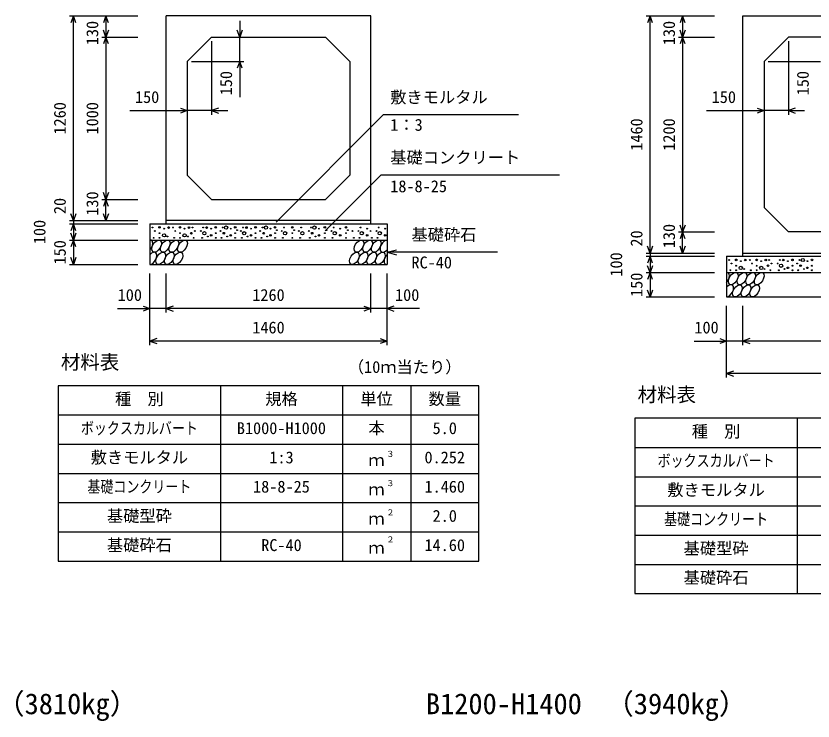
# Model space of a CAD drawing. Units: millimetres, scale not verified. Extents: x -25170 to 75630, y 0 to 35640.
# Drawn here: x 55985 to 60892, y 22551 to 26892 of the extents above; entities that cross this region are included whole.
import ezdxf
from ezdxf.enums import TextEntityAlignment as Align

# ---------------------------------------------------------------- set-up
doc = ezdxf.new("R2010")
doc.units = ezdxf.units.MM
doc.header["$LTSCALE"] = 60
for name, color, linetype, lineweight in [('DIM', 7, 'Continuous', 25), ('HATCH', 6, 'Continuous', 25), ('HYO', 3, 'Continuous', 25), ('HYO2', 4, 'Continuous', 25), ('OUTLINE', 3, 'Continuous', 25), ('TXT', 7, 'Continuous', 25)]:
    doc.layers.add(name, color=color, linetype=linetype, lineweight=lineweight)
doc.styles.add('ＭＳ ゴシック', font='')
doc.styles.get('ＭＳ ゴシック').set_extended_font_data('MS Gothic')

msp = doc.modelspace()

# ---------------------------------------------------------------- linework, layer by layer
at = {"layer": 'DIM'}
for p, q in [((56313.88, 26891.89), (56734.98, 26891.89)), ((56338.88, 26891.89), (56323.49, 26849.6)), ((56338.88, 25631.89), (56338.88, 26891.89)), ((56354.27, 26849.6), (56338.88, 26891.89)), ((56538.88, 26891.89), (56523.49, 26849.6)), ((56538.88, 26891.89), (56538.88, 26761.89)), ((56554.27, 26849.6), (56538.88, 26891.89)), ((59863.88, 26891.89), (60284.98, 26891.89)), ((59888.88, 26891.89), (59873.49, 26849.6)), ((59888.88, 25431.89), (59888.88, 26891.89)), ((59904.27, 26849.6), (59888.88, 26891.89)), ((60088.88, 26891.89), (60073.49, 26849.6)), ((60088.88, 26891.89), (60088.88, 26761.89)), ((60104.27, 26849.6), (60088.88, 26891.89)), ((57362.46, 26861.89), (57362.46, 26761.89)), ((56538.88, 26761.89), (56523.49, 26804.17)), ((56554.27, 26804.17), (56538.88, 26761.89)), ((57362.46, 26761.89), (57347.07, 26804.17)), ((57377.85, 26804.17), (57362.46, 26761.89)), ((60088.88, 26761.89), (60073.49, 26804.17)), ((60104.27, 26804.17), (60088.88, 26761.89)), ((56513.88, 26761.89), (56734.98, 26761.89)), ((56538.88, 26761.89), (56523.49, 26719.6)), ((56538.88, 26761.89), (56538.88, 25761.89)), ((56554.27, 26719.6), (56538.88, 26761.89)), ((57362.46, 26611.89), (57362.46, 26761.89)), ((60063.88, 26761.89), (60284.98, 26761.89)), ((60088.88, 26761.89), (60073.49, 26719.6)), ((60088.88, 26761.89), (60088.88, 25561.89)), ((60104.27, 26719.6), (60088.88, 26761.89)), ((57189.98, 26736.89), (57189.98, 26283.87)), ((60739.98, 26736.89), (60739.98, 26283.87)), ((57064.98, 26611.89), (57387.46, 26611.89)), ((57362.46, 26611.89), (57347.07, 26569.6)), ((57377.85, 26569.6), (57362.46, 26611.89)), ((57362.46, 26611.89), (57362.46, 26391.01)), ((60614.98, 26611.89), (60937.46, 26611.89)), ((56685.88, 26308.87), (57039.98, 26308.87)), ((56997.7, 26324.26), (57039.98, 26308.87)), ((57039.98, 26308.87), (56997.7, 26293.48)), ((57189.98, 26308.87), (57039.98, 26308.87)), ((57232.27, 26324.26), (57189.98, 26308.87)), ((57189.98, 26308.87), (57289.98, 26308.87)), ((57189.98, 26308.87), (57232.27, 26293.48)), ((60235.88, 26308.87), (60589.98, 26308.87)), ((60547.7, 26324.26), (60589.98, 26308.87)), ((60589.98, 26308.87), (60547.7, 26293.48)), ((60739.98, 26308.87), (60589.98, 26308.87)), ((60782.27, 26324.26), (60739.98, 26308.87)), ((60739.98, 26308.87), (60839.98, 26308.87)), ((60739.98, 26308.87), (60782.27, 26293.48)), ((57586.2, 25622.55), (58246.48, 26282.83)), ((59078.89, 26282.83), (58246.48, 26282.83)), ((57888.01, 25568.16), (58232.07, 25912.22)), ((59331.62, 25912.22), (58232.07, 25912.22)), ((56513.88, 25761.89), (56734.98, 25761.89)), ((56538.88, 25761.89), (56523.49, 25804.17)), ((56538.88, 25761.89), (56523.49, 25719.6)), ((56554.27, 25804.17), (56538.88, 25761.89)), ((56538.88, 25631.89), (56538.88, 25761.89)), ((56554.27, 25719.6), (56538.88, 25761.89)), ((56338.88, 25631.89), (56323.49, 25674.17)), ((56354.27, 25674.17), (56338.88, 25631.89)), ((56538.88, 25631.89), (56523.49, 25674.17)), ((56554.27, 25674.17), (56538.88, 25631.89)), ((56313.88, 25631.89), (56734.98, 25631.89)), ((56338.88, 25631.89), (56338.88, 25611.89)), ((56313.88, 25611.89), (56734.98, 25611.89)), ((56338.88, 25611.89), (56323.49, 25569.6)), ((56338.88, 25611.89), (56338.88, 25511.89)), ((56354.27, 25569.6), (56338.88, 25611.89)), ((60088.88, 25561.89), (60073.49, 25604.17)), ((60104.27, 25604.17), (60088.88, 25561.89)), ((56338.88, 25511.89), (56323.49, 25554.17)), ((56354.27, 25554.17), (56338.88, 25511.89)), ((60063.88, 25561.89), (60284.98, 25561.89)), ((60088.88, 25561.89), (60073.49, 25519.6)), ((60088.88, 25431.89), (60088.88, 25561.89)), ((60104.27, 25519.6), (60088.88, 25561.89)), ((56313.88, 25511.89), (56734.98, 25511.89)), ((56338.88, 25511.89), (56323.49, 25469.6)), ((56338.88, 25511.89), (56338.88, 25361.89)), ((56354.27, 25469.6), (56338.88, 25511.89)), ((59888.88, 25431.89), (59873.49, 25474.17)), ((59904.27, 25474.17), (59888.88, 25431.89)), ((60088.88, 25431.89), (60073.49, 25474.17)), ((60104.27, 25474.17), (60088.88, 25431.89)), ((58269.98, 25436.89), (58327.94, 25452.42)), ((58949.79, 25436.89), (58269.98, 25436.89)), ((58269.98, 25436.89), (58327.94, 25421.36)), ((59863.88, 25431.89), (60284.98, 25431.89)), ((59888.88, 25431.89), (59888.88, 25411.89)), ((56338.88, 25361.89), (56323.49, 25404.17)), ((56354.27, 25404.17), (56338.88, 25361.89)), ((59863.88, 25411.89), (60284.98, 25411.89)), ((59888.88, 25411.89), (59873.49, 25369.6)), ((59888.88, 25411.89), (59888.88, 25311.89)), ((59904.27, 25369.6), (59888.88, 25411.89)), ((56313.88, 25361.89), (56734.98, 25361.89)), ((59888.88, 25311.89), (59873.49, 25354.17)), ((59904.27, 25354.17), (59888.88, 25311.89)), ((56809.98, 24865.28), (56809.98, 25306.89)), ((56909.98, 25065.28), (56909.98, 25306.89)), ((58169.98, 25065.28), (58169.98, 25306.89)), ((58169.98, 25065.28), (58169.98, 25306.89)), ((58269.98, 24865.28), (58269.98, 25306.89)), ((59863.88, 25311.89), (60284.98, 25311.89)), ((59888.88, 25311.89), (59873.49, 25269.6)), ((59888.88, 25311.89), (59888.88, 25161.89)), ((59904.27, 25269.6), (59888.88, 25311.89)), ((59888.88, 25161.89), (59873.49, 25204.17)), ((59904.27, 25204.17), (59888.88, 25161.89)), ((59863.88, 25161.89), (60284.98, 25161.89)), ((56610.44, 25090.28), (56809.98, 25090.28)), ((56767.7, 25105.67), (56809.98, 25090.28)), ((56809.98, 25090.28), (56767.7, 25074.88)), ((56909.98, 25090.28), (56809.98, 25090.28)), ((56952.27, 25105.67), (56909.98, 25090.28)), ((58169.98, 25090.28), (56909.98, 25090.28)), ((56909.98, 25090.28), (56952.27, 25074.88)), ((58127.7, 25105.67), (58169.98, 25090.28)), ((58169.98, 25090.28), (58127.7, 25074.88)), ((58269.98, 25090.28), (58169.98, 25090.28)), ((58312.27, 25105.67), (58269.98, 25090.28)), ((58469.53, 25090.28), (58269.98, 25090.28)), ((58269.98, 25090.28), (58312.27, 25074.88)), ((60359.98, 24665.28), (60359.98, 25106.89)), ((60459.98, 24865.28), (60459.98, 25106.89)), ((56852.27, 24905.67), (56809.98, 24890.28)), ((58269.98, 24890.28), (56809.98, 24890.28)), ((56809.98, 24890.28), (56852.27, 24874.88)), ((58227.7, 24905.67), (58269.98, 24890.28)), ((58269.98, 24890.28), (58227.7, 24874.88)), ((60160.44, 24890.28), (60359.98, 24890.28)), ((60317.7, 24905.67), (60359.98, 24890.28)), ((60359.98, 24890.28), (60317.7, 24874.88)), ((60459.98, 24890.28), (60359.98, 24890.28)), ((60502.27, 24905.67), (60459.98, 24890.28)), ((61719.98, 24890.28), (60459.98, 24890.28)), ((60459.98, 24890.28), (60502.27, 24874.88)), ((60402.27, 24705.67), (60359.98, 24690.28)), ((61819.98, 24690.28), (60359.98, 24690.28)), ((60359.98, 24690.28), (60402.27, 24674.88))]:
    msp.add_line(p, q, dxfattribs=at)
at = {"layer": 'HATCH'}
for centre, radius in [((56825.95, 25589.07), 2.5), ((56839.97, 25568.05), 2.5), ((56868.84, 25589.94), 5), ((56896.88, 25582.06), 2.5), ((56924.92, 25589.07), 5), ((56952.05, 25589.07), 2.5), ((56966.07, 25568.05), 2.5), ((56994.95, 25589.94), 5), ((57022.99, 25582.06), 2.5), ((57051.02, 25589.07), 5), ((57072.05, 25589.07), 2.5), ((57086.07, 25568.05), 2.5), ((57123.89, 25568.05), 2.5), ((57137.91, 25589.07), 2.5), ((57158.94, 25589.07), 5), ((57186.98, 25582.06), 2.5), ((57215.01, 25589.94), 5), ((57243.89, 25568.05), 2.5), ((57257.91, 25589.07), 2.5), ((57278.94, 25589.07), 10), ((57306.98, 25582.06), 2.5), ((57335.01, 25589.94), 5), ((57346.35, 25572.37), 2.5), ((57369.11, 25568.05), 2.5), ((57383.13, 25589.07), 2.5), ((57404.16, 25589.07), 5), ((57432.2, 25582.06), 2.5), ((57460.24, 25589.94), 5), ((57489.11, 25568.05), 2.5), ((57503.13, 25589.07), 2.5), ((57524.16, 25589.07), 10), ((57552.2, 25582.06), 2.5), ((57580.24, 25589.94), 5), ((57591.58, 25572.37), 2.5), ((57621.04, 25568.05), 2.5), ((57635.06, 25589.07), 2.5), ((57686.34, 25589.94), 5), ((57697.68, 25572.37), 2.5), ((57727.14, 25568.05), 2.5), ((57741.16, 25589.07), 2.5), ((57787.54, 25568.05), 2.5), ((57801.56, 25589.07), 2.5), ((57822.59, 25589.07), 10), ((57850.63, 25582.06), 2.5), ((57886.17, 25589.94), 5), ((57897.51, 25572.37), 2.5), ((57926.97, 25568.05), 2.5), ((57940.98, 25589.07), 2.5), ((57981.27, 25582.06), 2.5), ((58016.8, 25589.94), 5), ((58028.14, 25572.37), 2.5), ((58057.6, 25568.05), 2.5), ((58092.86, 25568.05), 2.5), ((58106.88, 25589.07), 2.5), ((58147.16, 25582.06), 2.5), ((58168.67, 25568.05), 2.5), ((58203.92, 25568.05), 2.5), ((58217.94, 25589.07), 2.5), ((58258.22, 25582.06), 2.5), ((56832.96, 25526.04), 2.5), ((56868.84, 25554.05), 2.5), ((56868.84, 25526.04), 2.5), ((56896.88, 25540.92), 10), ((56917.91, 25533.91), 2.5), ((56959.06, 25526.04), 2.5), ((56994.95, 25554.05), 2.5), ((56994.95, 25526.04), 2.5), ((57022.99, 25540.92), 10), ((57044.01, 25533.91), 2.5), ((57065.04, 25554.05), 5), ((57079.06, 25526.04), 2.5), ((57130.9, 25526.04), 2.5), ((57144.92, 25554.05), 10), ((57165.95, 25533.91), 2.5), ((57186.98, 25540.92), 5), ((57215.01, 25554.05), 2.5), ((57215.01, 25526.04), 2.5), ((57250.9, 25526.04), 2.5), ((57264.92, 25554.05), 5), ((57285.95, 25533.91), 2.5), ((57306.98, 25540.92), 5), ((57335.01, 25554.05), 2.5), ((57335.01, 25526.04), 2.5), ((57376.12, 25526.04), 2.5), ((57390.14, 25554.05), 10), ((57411.17, 25533.91), 2.5), ((57432.2, 25540.92), 5), ((57460.24, 25554.05), 2.5), ((57460.24, 25526.04), 2.5), ((57496.12, 25526.04), 2.5), ((57510.14, 25554.05), 5), ((57531.17, 25533.91), 2.5), ((57552.2, 25540.92), 5), ((57580.24, 25554.05), 2.5), ((57580.24, 25526.04), 2.5), ((57628.05, 25526.04), 2.5), ((57642.07, 25554.05), 10), ((57686.34, 25554.05), 2.5), ((57686.34, 25526.04), 2.5), ((57734.15, 25526.04), 2.5), ((57748.17, 25554.05), 10), ((57794.55, 25526.04), 2.5), ((57808.57, 25554.05), 5), ((57829.6, 25533.91), 2.5), ((57850.63, 25540.92), 5), ((57886.17, 25554.05), 2.5), ((57886.17, 25526.04), 2.5), ((57933.98, 25526.04), 2.5), ((57948, 25554.05), 10), ((57981.27, 25540.92), 5), ((58016.8, 25554.05), 2.5), ((58016.8, 25526.04), 2.5), ((58064.61, 25526.04), 2.5), ((58099.87, 25526.04), 2.5), ((58113.89, 25554.05), 10), ((58147.16, 25540.92), 5), ((58175.68, 25526.04), 2.5), ((58210.93, 25526.04), 2.5), ((58224.95, 25554.05), 10), ((58258.22, 25540.92), 5), ((60375.95, 25389.07), 2.5), ((60389.97, 25368.05), 2.5), ((60418.84, 25389.94), 5), ((60446.88, 25382.06), 2.5), ((60474.92, 25389.07), 5), ((60502.05, 25389.07), 2.5), ((60516.07, 25368.05), 2.5), ((60544.95, 25389.94), 5), ((60572.99, 25382.06), 2.5), ((60601.02, 25389.07), 5), ((60622.05, 25389.07), 2.5), ((60636.07, 25368.05), 2.5), ((60673.89, 25368.05), 2.5), ((60687.91, 25389.07), 2.5), ((60708.94, 25389.07), 5), ((60736.98, 25382.06), 2.5), ((60765.01, 25389.94), 5), ((60793.89, 25368.05), 2.5), ((60807.91, 25389.07), 2.5), ((60828.94, 25389.07), 10), ((60856.98, 25382.06), 2.5), ((60885.01, 25389.94), 5), ((60382.96, 25326.04), 2.5), ((60418.84, 25354.05), 2.5), ((60418.84, 25326.04), 2.5), ((60446.88, 25340.92), 10), ((60467.91, 25333.91), 2.5), ((60509.06, 25326.04), 2.5), ((60544.95, 25354.05), 2.5), ((60544.95, 25326.04), 2.5), ((60572.99, 25340.92), 10), ((60594.01, 25333.91), 2.5), ((60615.04, 25354.05), 5), ((60629.06, 25326.04), 2.5), ((60680.9, 25326.04), 2.5), ((60694.92, 25354.05), 10), ((60715.95, 25333.91), 2.5), ((60736.98, 25340.92), 5), ((60765.01, 25354.05), 2.5), ((60765.01, 25326.04), 2.5), ((60800.9, 25326.04), 2.5), ((60814.92, 25354.05), 5), ((60835.95, 25333.91), 2.5), ((60856.98, 25340.92), 5), ((60885.01, 25354.05), 2.5), ((60885.01, 25326.04), 2.5)]:
    msp.add_circle(centre, radius, dxfattribs=at)
for centre in [(56850.83, 25474.37), (56904.03, 25474.37), (56957.24, 25474.37), (57010.45, 25474.37), (58096.5, 25474.37), (58149.71, 25474.37), (58202.91, 25474.37), (56876.15, 25399.38), (56929.35, 25399.38), (56982.56, 25399.38), (58068.61, 25399.38), (58121.82, 25399.38), (58175.03, 25399.38), (58228.23, 25399.38), (60400.83, 25274.37), (60454.03, 25274.37), (60507.24, 25274.37), (60560.45, 25274.37), (60426.15, 25199.38), (60479.35, 25199.38), (60532.56, 25199.38)]:
    msp.add_ellipse(centre, major_axis=(21.81, 35.31), ratio=0.5792, dxfattribs=at)
for centre, start_param, end_param in [((56797.62, 25474.37), 4.385593, 6.6745444), ((58256.12, 25474.37), 0.3357715, 4.4411806), ((56822.94, 25399.38), 3.5111464, 7.548991), ((58281.44, 25399.38), 1.2110787, 3.5658734), ((60347.62, 25274.37), 4.385593, 6.6745444), ((60372.94, 25199.38), 3.5111464, 7.548991)]:
    msp.add_ellipse(centre, major_axis=(21.81, 35.31), ratio=0.5792, start_param=start_param, end_param=end_param, dxfattribs=at)
at = {"layer": 'HYO'}
for p, q in [((58834.98, 24615.28), (56244.98, 24615.28)), ((56244.98, 24615.28), (56244.98, 23535.28)), ((57244.98, 24615.28), (57244.98, 23535.28)), ((57994.98, 24615.28), (57994.98, 23535.28)), ((58414.98, 24615.28), (58414.98, 23535.28)), ((58834.98, 23535.28), (58834.98, 24615.28)), ((56244.98, 24435.28), (58834.98, 24435.28)), ((62384.98, 24415.28), (59794.98, 24415.28)), ((59794.98, 24415.28), (59794.98, 23335.28)), ((60794.98, 24415.28), (60794.98, 23335.28)), ((59794.98, 24235.28), (62384.98, 24235.28)), ((56244.98, 23535.28), (58834.98, 23535.28)), ((59794.98, 23335.28), (62384.98, 23335.28))]:
    msp.add_line(p, q, dxfattribs=at)
at = {"layer": 'HYO2'}
for p, q in [((56244.98, 24255.28), (58834.98, 24255.28)), ((56244.98, 24075.28), (58834.98, 24075.28)), ((59794.98, 24055.28), (62384.98, 24055.28)), ((56244.98, 23895.28), (58834.98, 23895.28)), ((59794.98, 23875.28), (62384.98, 23875.28)), ((56244.98, 23715.28), (58834.98, 23715.28)), ((59794.98, 23695.28), (62384.98, 23695.28)), ((59794.98, 23515.28), (62384.98, 23515.28))]:
    msp.add_line(p, q, dxfattribs=at)
at = {"layer": 'OUTLINE'}
for p, q in [((56909.98, 25611.89), (56909.98, 26891.89)), ((58169.98, 26891.89), (56909.98, 26891.89)), ((58169.98, 25611.89), (58169.98, 26891.89)), ((60459.98, 25411.89), (60459.98, 26891.89)), ((60459.98, 26891.89), (61719.98, 26891.89)), ((57189.98, 26761.89), (57039.98, 26611.89)), ((57189.98, 26761.89), (57889.98, 26761.89)), ((58039.98, 26611.89), (57889.98, 26761.89)), ((60589.98, 26611.89), (60739.98, 26761.89)), ((61439.98, 26761.89), (60739.98, 26761.89)), ((57039.98, 26611.89), (57039.98, 25911.89)), ((58039.98, 26611.89), (58039.98, 25911.89)), ((60589.98, 26611.89), (60589.98, 25711.89)), ((57189.98, 25761.89), (57039.98, 25911.89)), ((57889.98, 25761.89), (58039.98, 25911.89)), ((57189.98, 25761.89), (57889.98, 25761.89)), ((60589.98, 25711.89), (60739.98, 25561.89)), ((58169.98, 25631.89), (56909.98, 25631.89)), ((56809.98, 25611.89), (56809.98, 25361.89)), ((56809.98, 25611.89), (58269.98, 25611.89)), ((58269.98, 25611.89), (58269.98, 25361.89)), ((61439.98, 25561.89), (60739.98, 25561.89)), ((56809.98, 25511.89), (58269.98, 25511.89)), ((60459.98, 25431.89), (61719.98, 25431.89)), ((60359.98, 25411.89), (60359.98, 25161.89)), ((60359.98, 25411.89), (61819.98, 25411.89)), ((56809.98, 25361.89), (58269.98, 25361.89)), ((60359.98, 25311.89), (61819.98, 25311.89)), ((60359.98, 25161.89), (61819.98, 25161.89))]:
    msp.add_line(p, q, dxfattribs=at)

# ---------------------------------------------------------------- texts
at = {"layer": 'DIM', "style": 'ＭＳ ゴシック'}
for s, p in [('130', (56513.88, 26711.89)), ('130', (60063.88, 26711.89)), ('150', (57337.46, 26403.39)), ('150', (60887.46, 26403.39)), ('1260', (56313.88, 26161.89)), ('1000', (56513.88, 26161.89)), ('1460', (59863.88, 26061.89)), ('1200', (60063.88, 26061.89)), ('20', (56313.88, 25671.96)), ('130', (56513.88, 25661.89)), ('100', (56188.88, 25486.89)), ('20', (59863.88, 25471.96)), ('130', (60063.88, 25461.89)), ('150', (56313.88, 25361.89)), ('100', (59738.88, 25286.89)), ('150', (59863.88, 25161.89))]:
    msp.add_text(s, height=73.31, rotation=90, dxfattribs=at).set_placement(p, align=Align.BOTTOM_LEFT)
for s, p in [('150', (56717.84, 26333.87)), ('敷きモルタル', (58289.33, 26332.83)), ('150', (60267.84, 26333.87)), ('1：3', (58289.33, 26162.72)), ('基礎コンクリート', (58289.33, 25962.22)), ('18-8-25', (58289.33, 25784.59)), ('基礎砕石', (58419.72, 25486.89)), ('RC-40', (58419.72, 25315.51)), ('100', (56611.34, 25115.28)), ('1260', (57439.98, 25115.28)), ('100', (58318.62, 25115.28)), ('1460', (57439.98, 24915.28)), ('100', (60161.34, 24915.28))]:
    msp.add_text(s, height=73.31, dxfattribs=at).set_placement(p, align=Align.BOTTOM_LEFT)
at = {"layer": 'TXT', "style": 'ＭＳ ゴシック'}
for s, height, p in [('材料表', 87.98, (56261.65, 24690.28)), ('（10ｍ当たり）', 73.31, (58028.31, 24671.94)), ('材料表', 87.98, (59811.65, 24490.28)), ('種\u3000別', 73.31, (56594.98, 24475.28)), ('規格', 73.31, (57519.98, 24475.28)), ('単位', 73.31, (58104.98, 24475.28)), ('数量', 73.31, (58524.98, 24475.28)), ('B1000-H1000', 73.31, (57344.98, 24295.28)), ('本', 73.31, (58154.98, 24295.28)), ('5.0', 73.31, (58549.98, 24295.28)), ('種\u3000別', 73.31, (60144.98, 24275.28)), ('敷きモルタル', 73.31, (56444.98, 24115.28)), ('1:3', 73.31, (57544.98, 24115.28)), ('３', 36.66, (58264.22, 24165.89)), ('0.252', 73.31, (58499.98, 24115.28)), ('ｍ', 73.31, (58154.98, 24098.61)), ('18-8-25', 73.31, (57444.98, 23935.28)), ('ｍ', 73.31, (58154.98, 23918.61)), ('３', 36.66, (58264.22, 23985.89)), ('1.460', 73.31, (58499.98, 23935.28)), ('敷きモルタル', 73.31, (59994.98, 23915.28)), ('基礎型砕', 73.31, (56544.98, 23755.28)), ('２', 36.66, (58264.22, 23805.89)), ('2.0', 73.31, (58549.98, 23755.28)), ('ｍ', 73.31, (58154.98, 23738.61)), ('基礎砕石', 73.31, (56544.98, 23575.28)), ('RC-40', 73.31, (57494.98, 23575.28)), ('２', 36.66, (58264.22, 23639.22)), ('14.60', 73.31, (58499.98, 23575.28)), ('基礎型砕', 73.31, (60094.98, 23555.28)), ('ｍ', 73.31, (58154.98, 23558.61)), ('基礎砕石', 73.31, (60094.98, 23375.28)), ('（3810kg）', 128.3, (55863.57, 22554.39)), ('B1200-H1400', 128.3, (58508.73, 22554.39)), ('（3940kg）', 128.3, (59613.57, 22554.39))]:
    msp.add_text(s, height=height, dxfattribs=at).set_placement(p, align=Align.BOTTOM_LEFT)
at = {"layer": 'TXT', "style": 'ＭＳ ゴシック', "width": 0.8}
for s, p in [('ボックスカルバート', (56384.98, 24295.28)), ('ボックスカルバート', (59934.98, 24095.28)), ('基礎コンクリート', (56424.98, 23935.28)), ('基礎コンクリート', (59974.98, 23735.28))]:
    msp.add_text(s, height=73.31, dxfattribs=at).set_placement(p, align=Align.BOTTOM_LEFT)

doc.saveas('drawing.dxf')
